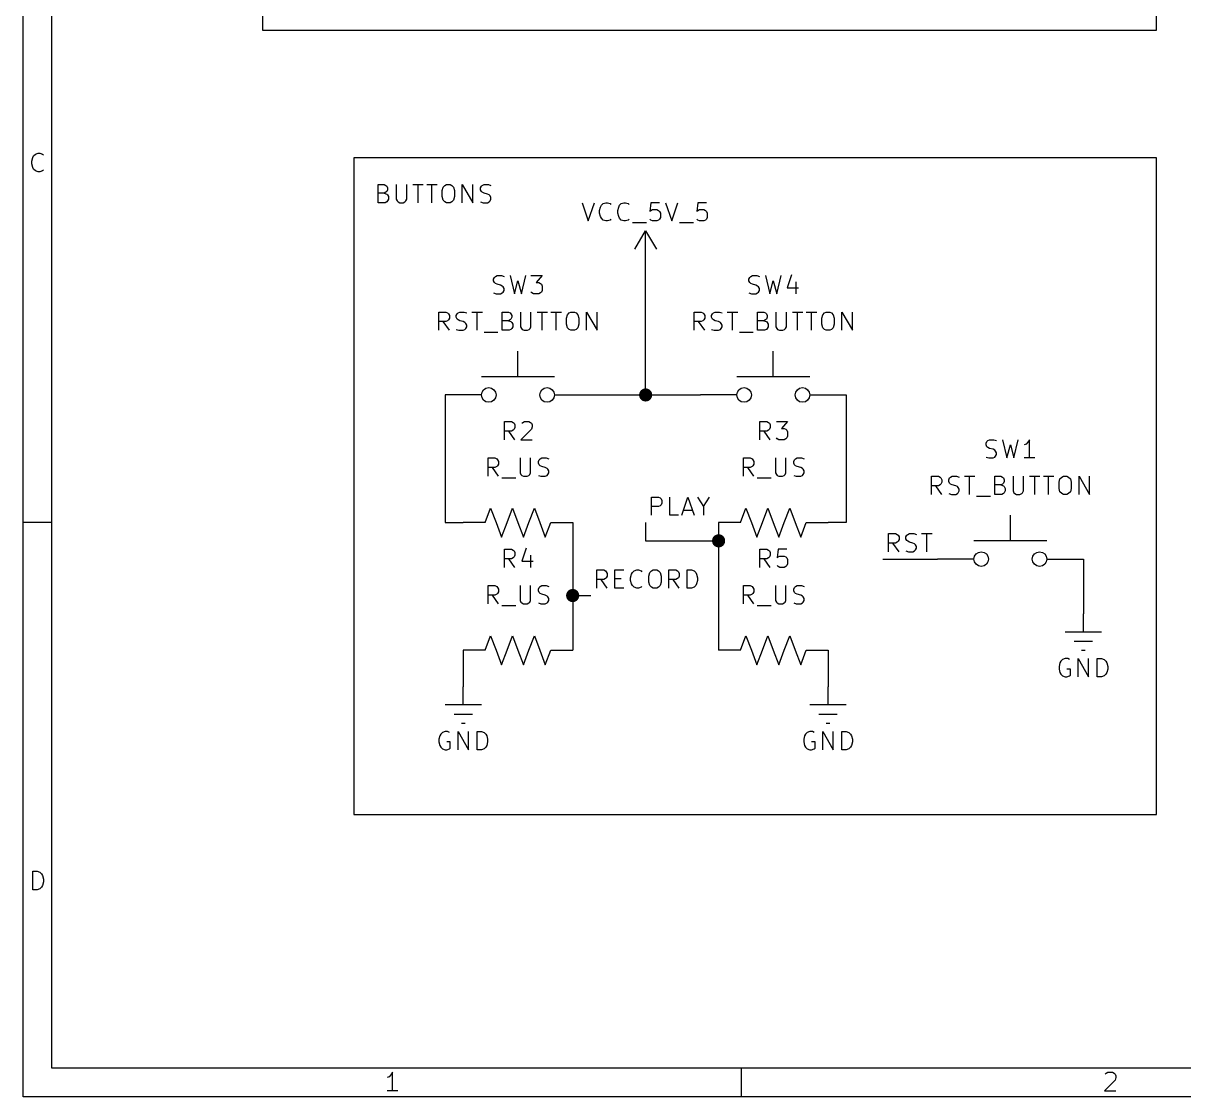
# Model space of a CAD drawing. Extents: x 0.4 to 11.3, y -7.9 to -0.4.
# Drawn here: x 0.394 to 3.575, y -7.874 to -4.931 of the extents above; entities that cross this region are included whole.
import ezdxf

# ---------------------------------------------------------------- set-up
doc = ezdxf.new("R2010")
doc.units = 0
doc.header["$MEASUREMENT"] = 0
for name, color, linetype in [('BLUE3', 171, 'CONTINUOUS'), ('CYAN2', 4, 'CONTINUOUS'), ('GRAY1', 251, 'CONTINUOUS'), ('GREEN3', 91, 'CONTINUOUS'), ('RED2', 1, 'CONTINUOUS')]:
    doc.layers.add(name, color=color, linetype=linetype)

msp = doc.modelspace()

# ---------------------------------------------------------------- linework, layer by layer
at = {"layer": 'BLUE3', "linetype": 'CONTINUOUS'}
for p, q in [((1.05, -1.3), (1.05, -4.95)), ((3.5, -4.95), (3.5, -1.3)), ((1.05, -4.95), (3.5, -4.95)), ((1.3, -5.3), (1.3, -7.1)), ((3.5, -5.3), (1.3, -5.3)), ((3.5, -7.1), (3.5, -5.3)), ((1.3664, -5.423), (1.3664, -5.373)), ((1.3664, -5.373), (1.3831, -5.373)), ((1.3831, -5.373), (1.3879, -5.3753)), ((1.3879, -5.3753), (1.3902, -5.3777)), ((1.4164, -5.373), (1.4164, -5.4134)), ((1.445, -5.4134), (1.445, -5.373)), ((1.4617, -5.373), (1.4902, -5.373)), ((1.476, -5.423), (1.476, -5.373)), ((1.4998, -5.373), (1.5283, -5.373)), ((1.514, -5.423), (1.514, -5.373)), ((1.545, -5.3801), (1.5498, -5.3753)), ((1.5498, -5.3753), (1.5545, -5.373)), ((1.5545, -5.373), (1.564, -5.373)), ((1.564, -5.373), (1.5688, -5.3753)), ((1.5688, -5.3753), (1.5736, -5.3801)), ((1.5974, -5.423), (1.5974, -5.373)), ((1.5974, -5.373), (1.6259, -5.423)), ((1.6259, -5.423), (1.6259, -5.373)), ((1.6498, -5.3777), (1.6521, -5.3753)), ((1.6521, -5.3753), (1.6569, -5.373)), ((1.6569, -5.373), (1.6688, -5.373)), ((1.6688, -5.373), (1.676, -5.3753)), ((1.3831, -5.3968), (1.3664, -5.3968)), ((1.3879, -5.3944), (1.3831, -5.3968)), ((1.3831, -5.3968), (1.3902, -5.3992)), ((1.3902, -5.392), (1.3879, -5.3944)), ((1.3902, -5.3777), (1.3926, -5.3825)), ((1.3926, -5.3872), (1.3902, -5.392)), ((1.3902, -5.3992), (1.3926, -5.4015)), ((1.3926, -5.3825), (1.3926, -5.3872)), ((1.3926, -5.4015), (1.395, -5.4063)), ((1.395, -5.4063), (1.395, -5.4134)), ((1.5426, -5.3896), (1.545, -5.3801)), ((1.5426, -5.4063), (1.5426, -5.3896)), ((1.545, -5.4158), (1.5426, -5.4063)), ((1.5736, -5.3801), (1.5759, -5.3896)), ((1.5759, -5.4063), (1.5736, -5.4158)), ((1.5759, -5.3896), (1.5759, -5.4063)), ((1.6474, -5.3825), (1.6498, -5.3777)), ((1.6474, -5.3872), (1.6474, -5.3825)), ((1.6498, -5.392), (1.6474, -5.3872)), ((1.6521, -5.3944), (1.6498, -5.392)), ((1.6569, -5.3968), (1.6521, -5.3944)), ((1.6664, -5.3992), (1.6569, -5.3968)), ((1.6712, -5.4015), (1.6664, -5.3992)), ((1.6736, -5.4039), (1.6712, -5.4015)), ((1.676, -5.4087), (1.6736, -5.4039)), ((1.3855, -5.423), (1.3664, -5.423)), ((1.3902, -5.4206), (1.3855, -5.423)), ((1.3926, -5.4182), (1.3902, -5.4206)), ((1.395, -5.4134), (1.3926, -5.4182)), ((1.4164, -5.4134), (1.4188, -5.4182)), ((1.4188, -5.4182), (1.4212, -5.4206)), ((1.4212, -5.4206), (1.4259, -5.423)), ((1.4259, -5.423), (1.4355, -5.423)), ((1.4355, -5.423), (1.4402, -5.4206)), ((1.4402, -5.4206), (1.4426, -5.4182)), ((1.4426, -5.4182), (1.445, -5.4134)), ((1.5498, -5.4206), (1.545, -5.4158)), ((1.5545, -5.423), (1.5498, -5.4206)), ((1.564, -5.423), (1.5545, -5.423)), ((1.5688, -5.4206), (1.564, -5.423)), ((1.5736, -5.4158), (1.5688, -5.4206)), ((1.6474, -5.4206), (1.6545, -5.423)), ((1.6545, -5.423), (1.6664, -5.423)), ((1.6664, -5.423), (1.6712, -5.4206)), ((1.6712, -5.4206), (1.6736, -5.4182)), ((1.6736, -5.4182), (1.676, -5.4134)), ((1.676, -5.4134), (1.676, -5.4087)), ((1.3, -7.1), (3.5, -7.1))]:
    msp.add_line(p, q, dxfattribs=at)
at = {"layer": 'CYAN2', "linetype": 'CONTINUOUS'}
for p, q in [((1.9262, -5.4228), (1.9429, -5.4728)), ((1.9429, -5.4728), (1.9595, -5.4228)), ((1.9738, -5.4442), (1.9762, -5.4347)), ((1.9762, -5.4347), (1.9786, -5.4299)), ((1.9786, -5.4299), (1.9833, -5.4252)), ((1.9833, -5.4252), (1.9905, -5.4228)), ((1.9905, -5.4228), (1.9952, -5.4228)), ((1.9952, -5.4228), (2.0024, -5.4252)), ((2.0024, -5.4252), (2.0048, -5.4276)), ((2.0238, -5.4442), (2.0262, -5.4347)), ((2.0262, -5.4347), (2.0286, -5.4299)), ((2.0286, -5.4299), (2.0333, -5.4252)), ((2.0333, -5.4252), (2.0405, -5.4228)), ((2.0405, -5.4228), (2.0452, -5.4228)), ((2.0452, -5.4228), (2.0524, -5.4252)), ((2.0524, -5.4252), (2.0548, -5.4276)), ((2.1143, -5.4228), (2.1119, -5.4466)), ((2.1381, -5.4228), (2.1143, -5.4228)), ((2.1548, -5.4228), (2.1714, -5.4728)), ((2.1714, -5.4728), (2.1881, -5.4228)), ((2.2429, -5.4228), (2.2405, -5.4466)), ((2.2667, -5.4228), (2.2429, -5.4228)), ((1.9738, -5.4514), (1.9738, -5.4442)), ((1.9762, -5.4609), (1.9738, -5.4514)), ((1.9786, -5.4657), (1.9762, -5.4609)), ((1.9833, -5.4704), (1.9786, -5.4657)), ((1.9905, -5.4728), (1.9833, -5.4704)), ((2.0024, -5.4704), (1.9952, -5.4728)), ((2.0048, -5.468), (2.0024, -5.4704)), ((2.0238, -5.4514), (2.0238, -5.4442)), ((2.0262, -5.4609), (2.0238, -5.4514)), ((2.0286, -5.4657), (2.0262, -5.4609)), ((2.0333, -5.4704), (2.0286, -5.4657)), ((2.0405, -5.4728), (2.0333, -5.4704)), ((2.0524, -5.4704), (2.0452, -5.4728)), ((2.0548, -5.468), (2.0524, -5.4704)), ((2.1119, -5.4466), (2.1143, -5.4442)), ((2.1143, -5.4704), (2.1119, -5.468)), ((2.1143, -5.4442), (2.119, -5.4419)), ((2.119, -5.4728), (2.1143, -5.4704)), ((2.119, -5.4419), (2.131, -5.4419)), ((2.131, -5.4419), (2.1357, -5.4442)), ((2.1357, -5.4704), (2.131, -5.4728)), ((2.1357, -5.4442), (2.1381, -5.4466)), ((2.1381, -5.468), (2.1357, -5.4704)), ((2.1381, -5.4466), (2.1405, -5.4514)), ((2.1405, -5.4633), (2.1381, -5.468)), ((2.1405, -5.4514), (2.1405, -5.4633)), ((2.2405, -5.4466), (2.2429, -5.4442)), ((2.2429, -5.4704), (2.2405, -5.468)), ((2.2429, -5.4442), (2.2476, -5.4419)), ((2.2476, -5.4728), (2.2429, -5.4704)), ((2.2476, -5.4419), (2.2595, -5.4419)), ((2.2595, -5.4419), (2.2643, -5.4442)), ((2.2643, -5.4704), (2.2595, -5.4728)), ((2.2643, -5.4442), (2.2667, -5.4466)), ((2.2667, -5.468), (2.2643, -5.4704)), ((2.2667, -5.4466), (2.269, -5.4514)), ((2.269, -5.4633), (2.2667, -5.468)), ((2.269, -5.4514), (2.269, -5.4633)), ((1.9952, -5.4728), (1.9905, -5.4728)), ((2.0452, -5.4728), (2.0405, -5.4728)), ((2.0643, -5.4776), (2.1024, -5.4776)), ((2.131, -5.4728), (2.119, -5.4728)), ((2.1929, -5.4776), (2.231, -5.4776)), ((2.2595, -5.4728), (2.2476, -5.4728)), ((1.6833, -5.6323), (1.6857, -5.6276)), ((1.6857, -5.6276), (1.6881, -5.6252)), ((1.6881, -5.6252), (1.6929, -5.6228)), ((1.6929, -5.6228), (1.7048, -5.6228)), ((1.7048, -5.6228), (1.7119, -5.6252)), ((1.7286, -5.6228), (1.7405, -5.6728)), ((1.7595, -5.6728), (1.7714, -5.6228)), ((1.7857, -5.6228), (1.8167, -5.6228)), ((1.8167, -5.6228), (1.8, -5.6419)), ((2.3833, -5.6323), (2.3857, -5.6276)), ((2.3857, -5.6276), (2.3881, -5.6252)), ((2.3881, -5.6252), (2.3929, -5.6228)), ((2.3929, -5.6228), (2.4048, -5.6228)), ((2.4048, -5.6228), (2.4119, -5.6252)), ((2.4286, -5.6228), (2.4405, -5.6728)), ((2.4595, -5.6728), (2.4714, -5.6228)), ((2.5, -5.6204), (2.4881, -5.6561)), ((1.6833, -5.6371), (1.6833, -5.6323)), ((1.6857, -5.6419), (1.6833, -5.6371)), ((1.6881, -5.6442), (1.6857, -5.6419)), ((1.6929, -5.6466), (1.6881, -5.6442)), ((1.7024, -5.649), (1.6929, -5.6466)), ((1.7071, -5.6514), (1.7024, -5.649)), ((1.7095, -5.6538), (1.7071, -5.6514)), ((1.7119, -5.6585), (1.7095, -5.6538)), ((1.7119, -5.6633), (1.7119, -5.6585)), ((1.7405, -5.6728), (1.75, -5.6371)), ((1.75, -5.6371), (1.7595, -5.6728)), ((1.8, -5.6419), (1.8071, -5.6419)), ((1.8071, -5.6419), (1.8119, -5.6442)), ((1.8119, -5.6442), (1.8143, -5.6466)), ((1.8143, -5.6466), (1.8167, -5.6514)), ((1.8167, -5.6514), (1.8167, -5.6633)), ((2.3833, -5.6371), (2.3833, -5.6323)), ((2.3857, -5.6419), (2.3833, -5.6371)), ((2.3881, -5.6442), (2.3857, -5.6419)), ((2.3929, -5.6466), (2.3881, -5.6442)), ((2.4024, -5.649), (2.3929, -5.6466)), ((2.4071, -5.6514), (2.4024, -5.649)), ((2.4095, -5.6538), (2.4071, -5.6514)), ((2.4119, -5.6585), (2.4095, -5.6538)), ((2.4119, -5.6633), (2.4119, -5.6585)), ((2.4405, -5.6728), (2.45, -5.6371)), ((2.45, -5.6371), (2.4595, -5.6728)), ((2.4881, -5.6561), (2.519, -5.6561)), ((2.5119, -5.6395), (2.5119, -5.6728)), ((1.6833, -5.6704), (1.6905, -5.6728)), ((1.6905, -5.6728), (1.7024, -5.6728)), ((1.7024, -5.6728), (1.7071, -5.6704)), ((1.7071, -5.6704), (1.7095, -5.668)), ((1.7095, -5.668), (1.7119, -5.6633)), ((1.7881, -5.6704), (1.7857, -5.668)), ((1.7929, -5.6728), (1.7881, -5.6704)), ((1.8071, -5.6728), (1.7929, -5.6728)), ((1.8119, -5.6704), (1.8071, -5.6728)), ((1.8143, -5.668), (1.8119, -5.6704)), ((1.8167, -5.6633), (1.8143, -5.668)), ((2.3833, -5.6704), (2.3905, -5.6728)), ((2.3905, -5.6728), (2.4024, -5.6728)), ((2.4024, -5.6728), (2.4071, -5.6704)), ((2.4071, -5.6704), (2.4095, -5.668)), ((2.4095, -5.668), (2.4119, -5.6633)), ((1.5333, -5.7728), (1.5333, -5.7228)), ((1.5333, -5.7228), (1.5524, -5.7228)), ((1.5524, -5.7228), (1.5571, -5.7252)), ((1.5571, -5.7252), (1.5595, -5.7276)), ((1.5833, -5.7276), (1.5857, -5.7252)), ((1.5857, -5.7252), (1.5905, -5.7228)), ((1.5905, -5.7228), (1.6024, -5.7228)), ((1.6024, -5.7228), (1.6095, -5.7252)), ((1.6238, -5.7228), (1.6524, -5.7228)), ((1.6381, -5.7728), (1.6381, -5.7228)), ((1.7071, -5.7728), (1.7071, -5.7228)), ((1.7071, -5.7228), (1.7238, -5.7228)), ((1.7238, -5.7228), (1.7286, -5.7252)), ((1.7286, -5.7252), (1.7309, -5.7276)), ((1.7571, -5.7228), (1.7571, -5.7633)), ((1.7857, -5.7633), (1.7857, -5.7228)), ((1.8024, -5.7228), (1.8309, -5.7228)), ((1.8167, -5.7728), (1.8167, -5.7228)), ((1.8405, -5.7228), (1.869, -5.7228)), ((1.8548, -5.7728), (1.8548, -5.7228)), ((1.8857, -5.7299), (1.8905, -5.7252)), ((1.8905, -5.7252), (1.8952, -5.7228)), ((1.8952, -5.7228), (1.9048, -5.7228)), ((1.9048, -5.7228), (1.9095, -5.7252)), ((1.9095, -5.7252), (1.9143, -5.7299)), ((1.9381, -5.7728), (1.9381, -5.7228)), ((1.9381, -5.7228), (1.9667, -5.7728)), ((1.9667, -5.7728), (1.9667, -5.7228)), ((2.2333, -5.7728), (2.2333, -5.7228)), ((2.2333, -5.7228), (2.2524, -5.7228)), ((2.2524, -5.7228), (2.2571, -5.7252)), ((2.2571, -5.7252), (2.2595, -5.7276)), ((2.2833, -5.7276), (2.2857, -5.7252)), ((2.2857, -5.7252), (2.2905, -5.7228)), ((2.2905, -5.7228), (2.3024, -5.7228)), ((2.3024, -5.7228), (2.3095, -5.7252)), ((2.3238, -5.7228), (2.3524, -5.7228)), ((2.3381, -5.7728), (2.3381, -5.7228)), ((2.4071, -5.7728), (2.4071, -5.7228)), ((2.4071, -5.7228), (2.4238, -5.7228)), ((2.4238, -5.7228), (2.4286, -5.7252)), ((2.4286, -5.7252), (2.4309, -5.7276)), ((2.4571, -5.7228), (2.4571, -5.7633)), ((2.4857, -5.7633), (2.4857, -5.7228)), ((2.5024, -5.7228), (2.5309, -5.7228)), ((2.5167, -5.7728), (2.5167, -5.7228)), ((2.5405, -5.7228), (2.569, -5.7228)), ((2.5548, -5.7728), (2.5548, -5.7228)), ((2.5857, -5.7299), (2.5905, -5.7252)), ((2.5905, -5.7252), (2.5952, -5.7228)), ((2.5952, -5.7228), (2.6048, -5.7228)), ((2.6048, -5.7228), (2.6095, -5.7252)), ((2.6095, -5.7252), (2.6143, -5.7299)), ((2.6381, -5.7728), (2.6381, -5.7228)), ((2.6381, -5.7228), (2.6667, -5.7728)), ((2.6667, -5.7728), (2.6667, -5.7228)), ((1.5524, -5.749), (1.5333, -5.749)), ((1.5619, -5.7728), (1.5452, -5.749)), ((1.5571, -5.7466), (1.5524, -5.749)), ((1.5595, -5.7442), (1.5571, -5.7466)), ((1.5595, -5.7276), (1.5619, -5.7323)), ((1.5619, -5.7395), (1.5595, -5.7442)), ((1.5619, -5.7323), (1.5619, -5.7395)), ((1.581, -5.7323), (1.5833, -5.7276)), ((1.581, -5.7371), (1.581, -5.7323)), ((1.5833, -5.7419), (1.581, -5.7371)), ((1.5857, -5.7442), (1.5833, -5.7419)), ((1.5905, -5.7466), (1.5857, -5.7442)), ((1.6, -5.749), (1.5905, -5.7466)), ((1.6048, -5.7514), (1.6, -5.749)), ((1.6071, -5.7538), (1.6048, -5.7514)), ((1.6095, -5.7585), (1.6071, -5.7538)), ((1.6095, -5.7633), (1.6095, -5.7585)), ((1.7238, -5.7466), (1.7071, -5.7466)), ((1.7286, -5.7442), (1.7238, -5.7466)), ((1.7238, -5.7466), (1.7309, -5.749)), ((1.7309, -5.7419), (1.7286, -5.7442)), ((1.7309, -5.7276), (1.7333, -5.7323)), ((1.7333, -5.7371), (1.7309, -5.7419)), ((1.7309, -5.749), (1.7333, -5.7514)), ((1.7333, -5.7323), (1.7333, -5.7371)), ((1.7333, -5.7514), (1.7357, -5.7561)), ((1.7357, -5.7561), (1.7357, -5.7633)), ((1.8833, -5.7395), (1.8857, -5.7299)), ((1.8833, -5.7561), (1.8833, -5.7395)), ((1.8857, -5.7657), (1.8833, -5.7561)), ((1.9143, -5.7299), (1.9167, -5.7395)), ((1.9167, -5.7561), (1.9143, -5.7657)), ((1.9167, -5.7395), (1.9167, -5.7561)), ((2.2524, -5.749), (2.2333, -5.749)), ((2.2619, -5.7728), (2.2452, -5.749)), ((2.2571, -5.7466), (2.2524, -5.749)), ((2.2595, -5.7442), (2.2571, -5.7466)), ((2.2595, -5.7276), (2.2619, -5.7323)), ((2.2619, -5.7395), (2.2595, -5.7442)), ((2.2619, -5.7323), (2.2619, -5.7395)), ((2.281, -5.7323), (2.2833, -5.7276)), ((2.281, -5.7371), (2.281, -5.7323)), ((2.2833, -5.7419), (2.281, -5.7371)), ((2.2857, -5.7442), (2.2833, -5.7419)), ((2.2905, -5.7466), (2.2857, -5.7442)), ((2.3, -5.749), (2.2905, -5.7466)), ((2.3048, -5.7514), (2.3, -5.749)), ((2.3071, -5.7538), (2.3048, -5.7514)), ((2.3095, -5.7585), (2.3071, -5.7538)), ((2.3095, -5.7633), (2.3095, -5.7585)), ((2.4238, -5.7466), (2.4071, -5.7466)), ((2.4286, -5.7442), (2.4238, -5.7466)), ((2.4238, -5.7466), (2.4309, -5.749)), ((2.4309, -5.7419), (2.4286, -5.7442)), ((2.4309, -5.7276), (2.4333, -5.7323)), ((2.4333, -5.7371), (2.4309, -5.7419)), ((2.4309, -5.749), (2.4333, -5.7514)), ((2.4333, -5.7323), (2.4333, -5.7371)), ((2.4333, -5.7514), (2.4357, -5.7561)), ((2.4357, -5.7561), (2.4357, -5.7633)), ((2.5833, -5.7395), (2.5857, -5.7299)), ((2.5833, -5.7561), (2.5833, -5.7395)), ((2.5857, -5.7657), (2.5833, -5.7561)), ((2.6143, -5.7299), (2.6167, -5.7395)), ((2.6167, -5.7561), (2.6143, -5.7657)), ((2.6167, -5.7395), (2.6167, -5.7561)), ((1.581, -5.7704), (1.5881, -5.7728)), ((1.5881, -5.7728), (1.6, -5.7728)), ((1.6, -5.7728), (1.6048, -5.7704)), ((1.6048, -5.7704), (1.6071, -5.768)), ((1.6071, -5.768), (1.6095, -5.7633)), ((1.6571, -5.7776), (1.6952, -5.7776)), ((1.7262, -5.7728), (1.7071, -5.7728)), ((1.7309, -5.7704), (1.7262, -5.7728)), ((1.7333, -5.768), (1.7309, -5.7704)), ((1.7357, -5.7633), (1.7333, -5.768)), ((1.7571, -5.7633), (1.7595, -5.768)), ((1.7595, -5.768), (1.7619, -5.7704)), ((1.7619, -5.7704), (1.7667, -5.7728)), ((1.7667, -5.7728), (1.7762, -5.7728)), ((1.7762, -5.7728), (1.7809, -5.7704)), ((1.7809, -5.7704), (1.7833, -5.768)), ((1.7833, -5.768), (1.7857, -5.7633)), ((1.8905, -5.7704), (1.8857, -5.7657)), ((1.8952, -5.7728), (1.8905, -5.7704)), ((1.9048, -5.7728), (1.8952, -5.7728)), ((1.9095, -5.7704), (1.9048, -5.7728)), ((1.9143, -5.7657), (1.9095, -5.7704)), ((2.281, -5.7704), (2.2881, -5.7728)), ((2.2881, -5.7728), (2.3, -5.7728)), ((2.3, -5.7728), (2.3048, -5.7704)), ((2.3048, -5.7704), (2.3071, -5.768)), ((2.3071, -5.768), (2.3095, -5.7633)), ((2.3571, -5.7776), (2.3952, -5.7776)), ((2.4262, -5.7728), (2.4071, -5.7728)), ((2.4309, -5.7704), (2.4262, -5.7728)), ((2.4333, -5.768), (2.4309, -5.7704)), ((2.4357, -5.7633), (2.4333, -5.768)), ((2.4571, -5.7633), (2.4595, -5.768)), ((2.4595, -5.768), (2.4619, -5.7704)), ((2.4619, -5.7704), (2.4667, -5.7728)), ((2.4667, -5.7728), (2.4762, -5.7728)), ((2.4762, -5.7728), (2.4809, -5.7704)), ((2.4809, -5.7704), (2.4833, -5.768)), ((2.4833, -5.768), (2.4857, -5.7633)), ((2.5905, -5.7704), (2.5857, -5.7657)), ((2.5952, -5.7728), (2.5905, -5.7704)), ((2.6048, -5.7728), (2.5952, -5.7728)), ((2.6095, -5.7704), (2.6048, -5.7728)), ((2.6143, -5.7657), (2.6095, -5.7704)), ((1.7131, -6.0728), (1.7131, -6.0228)), ((1.7131, -6.0228), (1.7321, -6.0228)), ((1.7321, -6.0228), (1.7369, -6.0252)), ((1.7369, -6.0252), (1.7393, -6.0276)), ((1.7393, -6.0442), (1.7369, -6.0466)), ((1.7393, -6.0276), (1.7417, -6.0323)), ((1.7417, -6.0395), (1.7393, -6.0442)), ((1.7417, -6.0323), (1.7417, -6.0395)), ((1.7869, -6.0442), (1.7583, -6.0728)), ((1.7607, -6.0276), (1.7631, -6.0252)), ((1.7631, -6.0252), (1.7679, -6.0228)), ((1.7679, -6.0228), (1.7798, -6.0228)), ((1.7798, -6.0228), (1.7845, -6.0252)), ((1.7845, -6.0252), (1.7869, -6.0276)), ((1.7869, -6.0276), (1.7893, -6.0323)), ((1.7893, -6.0371), (1.7869, -6.0442)), ((1.7893, -6.0323), (1.7893, -6.0371)), ((2.4131, -6.0728), (2.4131, -6.0228)), ((2.4131, -6.0228), (2.4321, -6.0228)), ((2.4321, -6.0228), (2.4369, -6.0252)), ((2.4369, -6.0252), (2.4393, -6.0276)), ((2.4393, -6.0442), (2.4369, -6.0466)), ((2.4393, -6.0276), (2.4417, -6.0323)), ((2.4417, -6.0395), (2.4393, -6.0442)), ((2.4417, -6.0323), (2.4417, -6.0395)), ((2.4583, -6.0228), (2.4893, -6.0228)), ((2.4893, -6.0228), (2.4726, -6.0418)), ((2.4726, -6.0418), (2.4798, -6.0418)), ((2.4798, -6.0418), (2.4845, -6.0442)), ((2.4845, -6.0442), (2.4869, -6.0466)), ((1.7321, -6.049), (1.7131, -6.049)), ((1.7417, -6.0728), (1.725, -6.049)), ((1.7369, -6.0466), (1.7321, -6.049)), ((1.7583, -6.0728), (1.7893, -6.0728)), ((2.4321, -6.049), (2.4131, -6.049)), ((2.4417, -6.0728), (2.425, -6.049)), ((2.4369, -6.0466), (2.4321, -6.049)), ((2.4607, -6.0704), (2.4583, -6.068)), ((2.4655, -6.0728), (2.4607, -6.0704)), ((2.4798, -6.0728), (2.4655, -6.0728)), ((2.4845, -6.0704), (2.4798, -6.0728)), ((2.4869, -6.068), (2.4845, -6.0704)), ((2.4869, -6.0466), (2.4893, -6.0514)), ((2.4893, -6.0633), (2.4869, -6.068)), ((2.4893, -6.0514), (2.4893, -6.0633)), ((3.0357, -6.0776), (3.0381, -6.0752)), ((3.0381, -6.0752), (3.0429, -6.0728)), ((3.0429, -6.0728), (3.0548, -6.0728)), ((3.0548, -6.0728), (3.0619, -6.0752)), ((3.0786, -6.0728), (3.0905, -6.1228)), ((3.1095, -6.1228), (3.1214, -6.0728)), ((3.1524, -6.0728), (3.1476, -6.0799)), ((3.1524, -6.1228), (3.1524, -6.0728)), ((3.0333, -6.0823), (3.0357, -6.0776)), ((3.0333, -6.0871), (3.0333, -6.0823)), ((3.0357, -6.0919), (3.0333, -6.0871)), ((3.0381, -6.0942), (3.0357, -6.0919)), ((3.0429, -6.0966), (3.0381, -6.0942)), ((3.0524, -6.099), (3.0429, -6.0966)), ((3.0571, -6.1014), (3.0524, -6.099)), ((3.0595, -6.1038), (3.0571, -6.1014)), ((3.0619, -6.1085), (3.0595, -6.1038)), ((3.0619, -6.1133), (3.0619, -6.1085)), ((3.0905, -6.1228), (3.1, -6.0871)), ((3.1, -6.0871), (3.1095, -6.1228)), ((3.1429, -6.0847), (3.1381, -6.0871)), ((3.1476, -6.0799), (3.1429, -6.0847)), ((1.6679, -6.1728), (1.6679, -6.1228)), ((1.6679, -6.1228), (1.6869, -6.1228)), ((1.6869, -6.1228), (1.6917, -6.1252)), ((1.6917, -6.1252), (1.694, -6.1276)), ((1.694, -6.1276), (1.6964, -6.1323)), ((1.6964, -6.1395), (1.694, -6.1442)), ((1.6964, -6.1323), (1.6964, -6.1395)), ((1.7559, -6.1228), (1.7559, -6.1633)), ((1.7845, -6.1633), (1.7845, -6.1228)), ((1.806, -6.1323), (1.8083, -6.1276)), ((1.806, -6.1371), (1.806, -6.1323)), ((1.8083, -6.1418), (1.806, -6.1371)), ((1.8083, -6.1276), (1.8107, -6.1252)), ((1.8107, -6.1252), (1.8155, -6.1228)), ((1.8155, -6.1228), (1.8274, -6.1228)), ((1.8274, -6.1228), (1.8345, -6.1252)), ((2.3679, -6.1728), (2.3679, -6.1228)), ((2.3679, -6.1228), (2.3869, -6.1228)), ((2.3869, -6.1228), (2.3917, -6.1252)), ((2.3917, -6.1252), (2.394, -6.1276)), ((2.394, -6.1276), (2.3964, -6.1323)), ((2.3964, -6.1395), (2.394, -6.1442)), ((2.3964, -6.1323), (2.3964, -6.1395)), ((2.4559, -6.1228), (2.4559, -6.1633)), ((2.4845, -6.1633), (2.4845, -6.1228)), ((2.506, -6.1323), (2.5083, -6.1276)), ((2.506, -6.1371), (2.506, -6.1323)), ((2.5083, -6.1418), (2.506, -6.1371)), ((2.5083, -6.1276), (2.5107, -6.1252)), ((2.5107, -6.1252), (2.5155, -6.1228)), ((2.5155, -6.1228), (2.5274, -6.1228)), ((2.5274, -6.1228), (2.5345, -6.1252)), ((3.0333, -6.1204), (3.0405, -6.1228)), ((3.0405, -6.1228), (3.0524, -6.1228)), ((3.0524, -6.1228), (3.0571, -6.1204)), ((3.0571, -6.1204), (3.0595, -6.118)), ((3.0595, -6.118), (3.0619, -6.1133)), ((3.1667, -6.1228), (3.1381, -6.1228)), ((1.6869, -6.149), (1.6679, -6.149)), ((1.6964, -6.1728), (1.6798, -6.149)), ((1.6917, -6.1466), (1.6869, -6.149)), ((1.694, -6.1442), (1.6917, -6.1466)), ((1.7559, -6.1633), (1.7583, -6.168)), ((1.7583, -6.168), (1.7607, -6.1704)), ((1.7607, -6.1704), (1.7655, -6.1728)), ((1.775, -6.1728), (1.7798, -6.1704)), ((1.7798, -6.1704), (1.7821, -6.168)), ((1.7821, -6.168), (1.7845, -6.1633)), ((1.806, -6.1704), (1.8131, -6.1728)), ((1.8107, -6.1442), (1.8083, -6.1418)), ((1.8155, -6.1466), (1.8107, -6.1442)), ((1.825, -6.149), (1.8155, -6.1466)), ((1.8298, -6.1514), (1.825, -6.149)), ((1.825, -6.1728), (1.8298, -6.1704)), ((1.8321, -6.1538), (1.8298, -6.1514)), ((1.8298, -6.1704), (1.8321, -6.168)), ((1.8345, -6.1585), (1.8321, -6.1538)), ((1.8321, -6.168), (1.8345, -6.1633)), ((1.8345, -6.1633), (1.8345, -6.1585)), ((2.3869, -6.149), (2.3679, -6.149)), ((2.3964, -6.1728), (2.3798, -6.149)), ((2.3917, -6.1466), (2.3869, -6.149)), ((2.394, -6.1442), (2.3917, -6.1466)), ((2.4559, -6.1633), (2.4583, -6.168)), ((2.4583, -6.168), (2.4607, -6.1704)), ((2.4607, -6.1704), (2.4655, -6.1728)), ((2.475, -6.1728), (2.4798, -6.1704)), ((2.4798, -6.1704), (2.4821, -6.168)), ((2.4821, -6.168), (2.4845, -6.1633)), ((2.506, -6.1704), (2.5131, -6.1728)), ((2.5107, -6.1442), (2.5083, -6.1418)), ((2.5155, -6.1466), (2.5107, -6.1442)), ((2.525, -6.149), (2.5155, -6.1466)), ((2.5298, -6.1514), (2.525, -6.149)), ((2.525, -6.1728), (2.5298, -6.1704)), ((2.5321, -6.1538), (2.5298, -6.1514)), ((2.5298, -6.1704), (2.5321, -6.168)), ((2.5345, -6.1585), (2.5321, -6.1538)), ((2.5321, -6.168), (2.5345, -6.1633)), ((2.5345, -6.1633), (2.5345, -6.1585)), ((1.706, -6.1776), (1.744, -6.1776)), ((1.7655, -6.1728), (1.775, -6.1728)), ((1.8131, -6.1728), (1.825, -6.1728)), ((2.406, -6.1776), (2.444, -6.1776)), ((2.4655, -6.1728), (2.475, -6.1728)), ((2.5131, -6.1728), (2.525, -6.1728)), ((2.8833, -6.2228), (2.8833, -6.1728)), ((2.8833, -6.1728), (2.9024, -6.1728)), ((2.9024, -6.199), (2.8833, -6.199)), ((2.9119, -6.2228), (2.8952, -6.199)), ((2.9024, -6.1728), (2.9071, -6.1752)), ((2.9071, -6.1966), (2.9024, -6.199)), ((2.9071, -6.1752), (2.9095, -6.1776)), ((2.9095, -6.1942), (2.9071, -6.1966)), ((2.9095, -6.1776), (2.9119, -6.1823)), ((2.9119, -6.1895), (2.9095, -6.1942)), ((2.9119, -6.1823), (2.9119, -6.1895)), ((2.931, -6.1823), (2.9333, -6.1776)), ((2.931, -6.1871), (2.931, -6.1823)), ((2.9333, -6.1919), (2.931, -6.1871)), ((2.9333, -6.1776), (2.9357, -6.1752)), ((2.9357, -6.1942), (2.9333, -6.1919)), ((2.9357, -6.1752), (2.9405, -6.1728)), ((2.9405, -6.1966), (2.9357, -6.1942)), ((2.9405, -6.1728), (2.9524, -6.1728)), ((2.95, -6.199), (2.9405, -6.1966)), ((2.9548, -6.2014), (2.95, -6.199)), ((2.9524, -6.1728), (2.9595, -6.1752)), ((2.9571, -6.2038), (2.9548, -6.2014)), ((2.9595, -6.2085), (2.9571, -6.2038)), ((2.9738, -6.1728), (3.0024, -6.1728)), ((2.9881, -6.2228), (2.9881, -6.1728)), ((3.0571, -6.2228), (3.0571, -6.1728)), ((3.0571, -6.1728), (3.0738, -6.1728)), ((3.0738, -6.1966), (3.0571, -6.1966)), ((3.0738, -6.1728), (3.0786, -6.1752)), ((3.0786, -6.1942), (3.0738, -6.1966)), ((3.0738, -6.1966), (3.0809, -6.199)), ((3.0786, -6.1752), (3.0809, -6.1776)), ((3.0809, -6.1919), (3.0786, -6.1942)), ((3.0809, -6.1776), (3.0833, -6.1823)), ((3.0833, -6.1871), (3.0809, -6.1919)), ((3.0809, -6.199), (3.0833, -6.2014)), ((3.0833, -6.1823), (3.0833, -6.1871)), ((3.0833, -6.2014), (3.0857, -6.2061)), ((3.1071, -6.1728), (3.1071, -6.2133)), ((3.1357, -6.2133), (3.1357, -6.1728)), ((3.1524, -6.1728), (3.1809, -6.1728)), ((3.1667, -6.2228), (3.1667, -6.1728)), ((3.1905, -6.1728), (3.219, -6.1728)), ((3.2048, -6.2228), (3.2048, -6.1728)), ((3.2333, -6.1895), (3.2357, -6.1799)), ((3.2333, -6.2061), (3.2333, -6.1895)), ((3.2357, -6.1799), (3.2405, -6.1752)), ((3.2405, -6.1752), (3.2452, -6.1728)), ((3.2452, -6.1728), (3.2548, -6.1728)), ((3.2548, -6.1728), (3.2595, -6.1752)), ((3.2595, -6.1752), (3.2643, -6.1799)), ((3.2643, -6.1799), (3.2667, -6.1895)), ((3.2667, -6.1895), (3.2667, -6.2061)), ((3.2881, -6.2228), (3.2881, -6.1728)), ((3.2881, -6.1728), (3.3167, -6.2228)), ((3.3167, -6.2228), (3.3167, -6.1728)), ((2.931, -6.2204), (2.9381, -6.2228)), ((2.9381, -6.2228), (2.95, -6.2228)), ((2.95, -6.2228), (2.9548, -6.2204)), ((2.9548, -6.2204), (2.9571, -6.218)), ((2.9571, -6.218), (2.9595, -6.2133)), ((2.9595, -6.2133), (2.9595, -6.2085)), ((3.0071, -6.2276), (3.0452, -6.2276)), ((3.0762, -6.2228), (3.0571, -6.2228)), ((3.0809, -6.2204), (3.0762, -6.2228)), ((3.0833, -6.218), (3.0809, -6.2204)), ((3.0857, -6.2133), (3.0833, -6.218)), ((3.0857, -6.2061), (3.0857, -6.2133)), ((3.1071, -6.2133), (3.1095, -6.218)), ((3.1095, -6.218), (3.1119, -6.2204)), ((3.1119, -6.2204), (3.1167, -6.2228)), ((3.1167, -6.2228), (3.1262, -6.2228)), ((3.1262, -6.2228), (3.1309, -6.2204)), ((3.1309, -6.2204), (3.1333, -6.218)), ((3.1333, -6.218), (3.1357, -6.2133)), ((3.2357, -6.2157), (3.2333, -6.2061)), ((3.2405, -6.2204), (3.2357, -6.2157)), ((3.2452, -6.2228), (3.2405, -6.2204)), ((3.2548, -6.2228), (3.2452, -6.2228)), ((3.2595, -6.2204), (3.2548, -6.2228)), ((3.2643, -6.2157), (3.2595, -6.2204)), ((3.2667, -6.2061), (3.2643, -6.2157)), ((1.7131, -6.4228), (1.7131, -6.3728)), ((1.7131, -6.3728), (1.7321, -6.3728)), ((1.7321, -6.3728), (1.7369, -6.3752)), ((1.7369, -6.3752), (1.7393, -6.3776)), ((1.7393, -6.3942), (1.7369, -6.3966)), ((1.7393, -6.3776), (1.7417, -6.3823)), ((1.7417, -6.3895), (1.7393, -6.3942)), ((1.7417, -6.3823), (1.7417, -6.3895)), ((1.7726, -6.3704), (1.7607, -6.4061)), ((1.7845, -6.3895), (1.7845, -6.4228)), ((2.4131, -6.4228), (2.4131, -6.3728)), ((2.4131, -6.3728), (2.4321, -6.3728)), ((2.4321, -6.3728), (2.4369, -6.3752)), ((2.4369, -6.3752), (2.4393, -6.3776)), ((2.4393, -6.3942), (2.4369, -6.3966)), ((2.4393, -6.3776), (2.4417, -6.3823)), ((2.4417, -6.3895), (2.4393, -6.3942)), ((2.4417, -6.3823), (2.4417, -6.3895)), ((2.4631, -6.3728), (2.4607, -6.3966)), ((2.4607, -6.3966), (2.4631, -6.3942)), ((2.4869, -6.3728), (2.4631, -6.3728)), ((2.4631, -6.3942), (2.4679, -6.3918)), ((2.4679, -6.3918), (2.4798, -6.3918)), ((2.4798, -6.3918), (2.4845, -6.3942)), ((2.4845, -6.3942), (2.4869, -6.3966)), ((1.7321, -6.399), (1.7131, -6.399)), ((1.7417, -6.4228), (1.725, -6.399)), ((1.7369, -6.3966), (1.7321, -6.399)), ((1.7607, -6.4061), (1.7917, -6.4061)), ((2.4321, -6.399), (2.4131, -6.399)), ((2.4417, -6.4228), (2.425, -6.399)), ((2.4369, -6.3966), (2.4321, -6.399)), ((2.4631, -6.4204), (2.4607, -6.418)), ((2.4679, -6.4228), (2.4631, -6.4204)), ((2.4798, -6.4228), (2.4679, -6.4228)), ((2.4845, -6.4204), (2.4798, -6.4228)), ((2.4869, -6.418), (2.4845, -6.4204)), ((2.4869, -6.3966), (2.4893, -6.4014)), ((2.4893, -6.4133), (2.4869, -6.418)), ((2.4893, -6.4014), (2.4893, -6.4133)), ((1.6679, -6.5228), (1.6679, -6.4728)), ((1.6679, -6.4728), (1.6869, -6.4728)), ((1.6869, -6.4728), (1.6917, -6.4752)), ((1.6917, -6.4752), (1.694, -6.4776)), ((1.694, -6.4776), (1.6964, -6.4823)), ((1.6964, -6.4895), (1.694, -6.4942)), ((1.6964, -6.4823), (1.6964, -6.4895)), ((1.7559, -6.4728), (1.7559, -6.5133)), ((1.7845, -6.5133), (1.7845, -6.4728)), ((1.806, -6.4823), (1.8083, -6.4776)), ((1.806, -6.4871), (1.806, -6.4823)), ((1.8083, -6.4918), (1.806, -6.4871)), ((1.8083, -6.4776), (1.8107, -6.4752)), ((1.8107, -6.4752), (1.8155, -6.4728)), ((1.8155, -6.4728), (1.8274, -6.4728)), ((1.8274, -6.4728), (1.8345, -6.4752)), ((2.3679, -6.5228), (2.3679, -6.4728)), ((2.3679, -6.4728), (2.3869, -6.4728)), ((2.3869, -6.4728), (2.3917, -6.4752)), ((2.3917, -6.4752), (2.394, -6.4776)), ((2.394, -6.4776), (2.3964, -6.4823)), ((2.3964, -6.4895), (2.394, -6.4942)), ((2.3964, -6.4823), (2.3964, -6.4895)), ((2.4559, -6.4728), (2.4559, -6.5133)), ((2.4845, -6.5133), (2.4845, -6.4728)), ((2.506, -6.4823), (2.5083, -6.4776)), ((2.506, -6.4871), (2.506, -6.4823)), ((2.5083, -6.4918), (2.506, -6.4871)), ((2.5083, -6.4776), (2.5107, -6.4752)), ((2.5107, -6.4752), (2.5155, -6.4728)), ((2.5155, -6.4728), (2.5274, -6.4728)), ((2.5274, -6.4728), (2.5345, -6.4752)), ((1.6869, -6.499), (1.6679, -6.499)), ((1.6964, -6.5228), (1.6798, -6.499)), ((1.6917, -6.4966), (1.6869, -6.499)), ((1.694, -6.4942), (1.6917, -6.4966)), ((1.7559, -6.5133), (1.7583, -6.518)), ((1.7583, -6.518), (1.7607, -6.5204)), ((1.7607, -6.5204), (1.7655, -6.5228)), ((1.775, -6.5228), (1.7798, -6.5204)), ((1.7798, -6.5204), (1.7821, -6.518)), ((1.7821, -6.518), (1.7845, -6.5133)), ((1.806, -6.5204), (1.8131, -6.5228)), ((1.8107, -6.4942), (1.8083, -6.4918)), ((1.8155, -6.4966), (1.8107, -6.4942)), ((1.825, -6.499), (1.8155, -6.4966)), ((1.8298, -6.5014), (1.825, -6.499)), ((1.825, -6.5228), (1.8298, -6.5204)), ((1.8321, -6.5038), (1.8298, -6.5014)), ((1.8298, -6.5204), (1.8321, -6.518)), ((1.8345, -6.5085), (1.8321, -6.5038)), ((1.8321, -6.518), (1.8345, -6.5133)), ((1.8345, -6.5133), (1.8345, -6.5085)), ((2.3869, -6.499), (2.3679, -6.499)), ((2.3964, -6.5228), (2.3798, -6.499)), ((2.3917, -6.4966), (2.3869, -6.499)), ((2.394, -6.4942), (2.3917, -6.4966)), ((2.4559, -6.5133), (2.4583, -6.518)), ((2.4583, -6.518), (2.4607, -6.5204)), ((2.4607, -6.5204), (2.4655, -6.5228)), ((2.475, -6.5228), (2.4798, -6.5204)), ((2.4798, -6.5204), (2.4821, -6.518)), ((2.4821, -6.518), (2.4845, -6.5133)), ((2.506, -6.5204), (2.5131, -6.5228)), ((2.5107, -6.4942), (2.5083, -6.4918)), ((2.5155, -6.4966), (2.5107, -6.4942)), ((2.525, -6.499), (2.5155, -6.4966)), ((2.5298, -6.5014), (2.525, -6.499)), ((2.525, -6.5228), (2.5298, -6.5204)), ((2.5321, -6.5038), (2.5298, -6.5014)), ((2.5298, -6.5204), (2.5321, -6.518)), ((2.5345, -6.5085), (2.5321, -6.5038)), ((2.5321, -6.518), (2.5345, -6.5133)), ((2.5345, -6.5133), (2.5345, -6.5085)), ((1.706, -6.5276), (1.744, -6.5276)), ((1.7655, -6.5228), (1.775, -6.5228)), ((1.8131, -6.5228), (1.825, -6.5228)), ((2.406, -6.5276), (2.444, -6.5276)), ((2.4655, -6.5228), (2.475, -6.5228)), ((2.5131, -6.5228), (2.525, -6.5228)), ((3.2381, -6.6799), (3.2357, -6.6847)), ((3.2429, -6.6752), (3.2381, -6.6799)), ((3.25, -6.6728), (3.2429, -6.6752)), ((3.2571, -6.6728), (3.25, -6.6728)), ((3.2619, -6.6752), (3.2571, -6.6728)), ((3.2857, -6.7228), (3.2857, -6.6728)), ((3.2857, -6.6728), (3.3143, -6.7228)), ((3.3143, -6.7228), (3.3143, -6.6728)), ((3.3381, -6.7228), (3.3381, -6.6728)), ((3.3381, -6.6728), (3.35, -6.6728)), ((3.35, -6.6728), (3.3571, -6.6752)), ((3.3571, -6.6752), (3.3619, -6.6799)), ((3.3619, -6.6799), (3.3643, -6.6847)), ((3.2357, -6.6847), (3.2333, -6.6942)), ((3.2333, -6.6942), (3.2333, -6.7014)), ((3.2333, -6.7014), (3.2357, -6.7109)), ((3.2357, -6.7109), (3.2381, -6.7157)), ((3.2643, -6.7014), (3.2548, -6.7014)), ((3.2643, -6.718), (3.2643, -6.7014)), ((3.3643, -6.7109), (3.3619, -6.7157)), ((3.3643, -6.6847), (3.3667, -6.6942)), ((3.3667, -6.7014), (3.3643, -6.7109)), ((3.3667, -6.6942), (3.3667, -6.7014)), ((3.2381, -6.7157), (3.2429, -6.7204)), ((3.2429, -6.7204), (3.25, -6.7228)), ((3.25, -6.7228), (3.2548, -6.7228)), ((3.2548, -6.7228), (3.2619, -6.7204)), ((3.2619, -6.7204), (3.2643, -6.718)), ((3.35, -6.7228), (3.3381, -6.7228)), ((3.3571, -6.7204), (3.35, -6.7228)), ((3.3619, -6.7157), (3.3571, -6.7204)), ((1.5357, -6.8847), (1.5333, -6.8942)), ((1.5333, -6.8942), (1.5333, -6.9014)), ((1.5333, -6.9014), (1.5357, -6.9109)), ((1.5381, -6.8799), (1.5357, -6.8847)), ((1.5429, -6.8752), (1.5381, -6.8799)), ((1.55, -6.8728), (1.5429, -6.8752)), ((1.5571, -6.8728), (1.55, -6.8728)), ((1.5643, -6.9014), (1.5548, -6.9014)), ((1.5619, -6.8752), (1.5571, -6.8728)), ((1.5643, -6.918), (1.5643, -6.9014)), ((1.5857, -6.9228), (1.5857, -6.8728)), ((1.5857, -6.8728), (1.6143, -6.9228)), ((1.6143, -6.9228), (1.6143, -6.8728)), ((1.6381, -6.9228), (1.6381, -6.8728)), ((1.6381, -6.8728), (1.65, -6.8728)), ((1.65, -6.8728), (1.6571, -6.8752)), ((1.6571, -6.8752), (1.6619, -6.8799)), ((1.6619, -6.8799), (1.6643, -6.8847)), ((1.6643, -6.8847), (1.6667, -6.8942)), ((1.6667, -6.9014), (1.6643, -6.9109)), ((1.6667, -6.8942), (1.6667, -6.9014)), ((2.5357, -6.8847), (2.5333, -6.8942)), ((2.5333, -6.8942), (2.5333, -6.9014)), ((2.5333, -6.9014), (2.5357, -6.9109)), ((2.5381, -6.8799), (2.5357, -6.8847)), ((2.5429, -6.8752), (2.5381, -6.8799)), ((2.55, -6.8728), (2.5429, -6.8752)), ((2.5571, -6.8728), (2.55, -6.8728)), ((2.5643, -6.9014), (2.5548, -6.9014)), ((2.5619, -6.8752), (2.5571, -6.8728)), ((2.5643, -6.918), (2.5643, -6.9014)), ((2.5857, -6.9228), (2.5857, -6.8728)), ((2.5857, -6.8728), (2.6143, -6.9228)), ((2.6143, -6.9228), (2.6143, -6.8728)), ((2.6381, -6.9228), (2.6381, -6.8728)), ((2.6381, -6.8728), (2.65, -6.8728)), ((2.65, -6.8728), (2.6571, -6.8752)), ((2.6571, -6.8752), (2.6619, -6.8799)), ((2.6619, -6.8799), (2.6643, -6.8847)), ((2.6643, -6.8847), (2.6667, -6.8942)), ((2.6667, -6.9014), (2.6643, -6.9109)), ((2.6667, -6.8942), (2.6667, -6.9014)), ((1.5357, -6.9109), (1.5381, -6.9157)), ((1.5381, -6.9157), (1.5429, -6.9204)), ((1.5429, -6.9204), (1.55, -6.9228)), ((1.55, -6.9228), (1.5548, -6.9228)), ((1.5548, -6.9228), (1.5619, -6.9204)), ((1.5619, -6.9204), (1.5643, -6.918)), ((1.65, -6.9228), (1.6381, -6.9228)), ((1.6571, -6.9204), (1.65, -6.9228)), ((1.6619, -6.9157), (1.6571, -6.9204)), ((1.6643, -6.9109), (1.6619, -6.9157)), ((2.5357, -6.9109), (2.5381, -6.9157)), ((2.5381, -6.9157), (2.5429, -6.9204)), ((2.5429, -6.9204), (2.55, -6.9228)), ((2.55, -6.9228), (2.5548, -6.9228)), ((2.5548, -6.9228), (2.5619, -6.9204)), ((2.5619, -6.9204), (2.5643, -6.918)), ((2.65, -6.9228), (2.6381, -6.9228)), ((2.6571, -6.9204), (2.65, -6.9228)), ((2.6619, -6.9157), (2.6571, -6.9204)), ((2.6643, -6.9109), (2.6619, -6.9157))]:
    msp.add_line(p, q, dxfattribs=at)
at = {"layer": 'GRAY1', "linetype": 'CONTINUOUS'}
for p, q in [((2.116, -6.2798), (2.116, -6.2298)), ((2.116, -6.2298), (2.1351, -6.2298)), ((2.1351, -6.2298), (2.1398, -6.2322)), ((2.1398, -6.2322), (2.1422, -6.2346)), ((2.1422, -6.2346), (2.1446, -6.2393)), ((2.166, -6.2798), (2.166, -6.2298)), ((2.1993, -6.2798), (2.216, -6.2298)), ((2.216, -6.2298), (2.2327, -6.2798)), ((2.2422, -6.2298), (2.2589, -6.256)), ((2.2589, -6.256), (2.2755, -6.2298)), ((2.1351, -6.256), (2.116, -6.256)), ((2.1398, -6.2536), (2.1351, -6.256)), ((2.1422, -6.2512), (2.1398, -6.2536)), ((2.1446, -6.2465), (2.1422, -6.2512)), ((2.1446, -6.2393), (2.1446, -6.2465)), ((2.2041, -6.2655), (2.2279, -6.2655)), ((2.2589, -6.256), (2.2589, -6.2798)), ((2.1898, -6.2798), (2.166, -6.2798)), ((2.766, -6.3798), (2.766, -6.3298)), ((2.766, -6.3298), (2.7851, -6.3298)), ((2.7851, -6.3298), (2.7898, -6.3322)), ((2.8184, -6.3322), (2.8232, -6.3298)), ((2.8232, -6.3298), (2.8351, -6.3298)), ((2.8351, -6.3298), (2.8422, -6.3322)), ((2.8565, -6.3298), (2.8851, -6.3298)), ((2.8708, -6.3798), (2.8708, -6.3298)), ((2.7851, -6.356), (2.766, -6.356)), ((2.7946, -6.3798), (2.7779, -6.356)), ((2.7898, -6.3536), (2.7851, -6.356)), ((2.7898, -6.3322), (2.7922, -6.3346)), ((2.7922, -6.3512), (2.7898, -6.3536)), ((2.7922, -6.3346), (2.7946, -6.3393)), ((2.7946, -6.3465), (2.7922, -6.3512)), ((2.7946, -6.3393), (2.7946, -6.3465)), ((2.8136, -6.3393), (2.816, -6.3346)), ((2.8136, -6.3441), (2.8136, -6.3393)), ((2.816, -6.3488), (2.8136, -6.3441)), ((2.816, -6.3346), (2.8184, -6.3322)), ((2.8184, -6.3512), (2.816, -6.3488)), ((2.8232, -6.3536), (2.8184, -6.3512)), ((2.8327, -6.356), (2.8232, -6.3536)), ((2.8374, -6.3584), (2.8327, -6.356)), ((2.8398, -6.3608), (2.8374, -6.3584)), ((2.8422, -6.3655), (2.8398, -6.3608)), ((2.8136, -6.3774), (2.8208, -6.3798)), ((2.8208, -6.3798), (2.8327, -6.3798)), ((2.8327, -6.3798), (2.8374, -6.3774)), ((2.8374, -6.3774), (2.8398, -6.375)), ((2.8398, -6.375), (2.8422, -6.3703)), ((2.8422, -6.3703), (2.8422, -6.3655)), ((1.966, -6.4798), (1.966, -6.4298)), ((1.966, -6.4298), (1.9851, -6.4298)), ((1.9851, -6.456), (1.966, -6.456)), ((1.9946, -6.4798), (1.9779, -6.456)), ((1.9851, -6.4298), (1.9898, -6.4322)), ((1.9898, -6.4536), (1.9851, -6.456)), ((1.9898, -6.4322), (1.9922, -6.4346)), ((1.9922, -6.4512), (1.9898, -6.4536)), ((1.9922, -6.4346), (1.9946, -6.4393)), ((1.9946, -6.4465), (1.9922, -6.4512)), ((1.9946, -6.4393), (1.9946, -6.4465)), ((2.016, -6.4798), (2.016, -6.4298)), ((2.016, -6.4298), (2.0398, -6.4298)), ((2.016, -6.4536), (2.0327, -6.4536)), ((2.0589, -6.4512), (2.0612, -6.4417)), ((2.0589, -6.4584), (2.0589, -6.4512)), ((2.0612, -6.4679), (2.0589, -6.4584)), ((2.0612, -6.4417), (2.0636, -6.4369)), ((2.0636, -6.4369), (2.0684, -6.4322)), ((2.0684, -6.4322), (2.0755, -6.4298)), ((2.0755, -6.4298), (2.0803, -6.4298)), ((2.0803, -6.4298), (2.0874, -6.4322)), ((2.0874, -6.4322), (2.0898, -6.4346)), ((2.1089, -6.4465), (2.1112, -6.4369)), ((2.1089, -6.4631), (2.1089, -6.4465)), ((2.1112, -6.4369), (2.116, -6.4322)), ((2.116, -6.4322), (2.1208, -6.4298)), ((2.1208, -6.4298), (2.1303, -6.4298)), ((2.1303, -6.4298), (2.1351, -6.4322)), ((2.1351, -6.4322), (2.1398, -6.4369)), ((2.1398, -6.4369), (2.1422, -6.4465)), ((2.1422, -6.4465), (2.1422, -6.4631)), ((2.1636, -6.4798), (2.1636, -6.4298)), ((2.1636, -6.4298), (2.1827, -6.4298)), ((2.1827, -6.456), (2.1636, -6.456)), ((2.1922, -6.4798), (2.1755, -6.456)), ((2.1827, -6.4298), (2.1874, -6.4322)), ((2.1874, -6.4536), (2.1827, -6.456)), ((2.1874, -6.4322), (2.1898, -6.4346)), ((2.1898, -6.4512), (2.1874, -6.4536)), ((2.1898, -6.4346), (2.1922, -6.4393)), ((2.1922, -6.4465), (2.1898, -6.4512)), ((2.1922, -6.4393), (2.1922, -6.4465)), ((2.2136, -6.4798), (2.2136, -6.4298)), ((2.2136, -6.4298), (2.2255, -6.4298)), ((2.2255, -6.4298), (2.2327, -6.4322)), ((2.2327, -6.4322), (2.2374, -6.4369)), ((2.2374, -6.4369), (2.2398, -6.4417)), ((2.2398, -6.4417), (2.2422, -6.4512)), ((2.2422, -6.4584), (2.2398, -6.4679)), ((2.2422, -6.4512), (2.2422, -6.4584)), ((2.0398, -6.4798), (2.016, -6.4798)), ((2.0636, -6.4727), (2.0612, -6.4679)), ((2.0684, -6.4774), (2.0636, -6.4727)), ((2.0755, -6.4798), (2.0684, -6.4774)), ((2.0803, -6.4798), (2.0755, -6.4798)), ((2.0874, -6.4774), (2.0803, -6.4798)), ((2.0898, -6.475), (2.0874, -6.4774)), ((2.1112, -6.4727), (2.1089, -6.4631)), ((2.116, -6.4774), (2.1112, -6.4727)), ((2.1208, -6.4798), (2.116, -6.4774)), ((2.1303, -6.4798), (2.1208, -6.4798)), ((2.1351, -6.4774), (2.1303, -6.4798)), ((2.1398, -6.4727), (2.1351, -6.4774)), ((2.1422, -6.4631), (2.1398, -6.4727)), ((2.2255, -6.4798), (2.2136, -6.4798)), ((2.2327, -6.4774), (2.2255, -6.4798)), ((2.2374, -6.4727), (2.2327, -6.4774)), ((2.2398, -6.4679), (2.2374, -6.4727))]:
    msp.add_line(p, q, dxfattribs=at)
at = {"layer": 'GREEN3', "linetype": 'CONTINUOUS'}
for p, q in [((2.1, -5.95), (2.1, -5.6)), ((1.55, -5.95), (1.55, -6.3)), ((1.95, -5.95), (2.1, -5.95)), ((2.1, -5.95), (2.25, -5.95)), ((2.65, -5.95), (2.65, -6.3)), ((1.55, -6.3), (1.6, -6.3)), ((1.9, -6.3), (1.9, -6.5)), ((2.1, -6.3), (2.1, -6.35)), ((2.3, -6.3), (2.3, -6.35)), ((2.65, -6.3), (2.6, -6.3)), ((2.1, -6.35), (2.3, -6.35)), ((2.3, -6.35), (2.3, -6.65)), ((2.75, -6.4), (2.9, -6.4)), ((3.3, -6.4), (3.3, -6.55)), ((1.9, -6.5), (1.95, -6.5)), ((1.9, -6.5), (1.9, -6.65)), ((1.6, -6.65), (1.6, -6.75)), ((2.6, -6.65), (2.6, -6.75))]:
    msp.add_line(p, q, dxfattribs=at)
at = {"layer": 'GREEN3', "const_width": 0.018}
for points in [[(2.091, -5.95, 1), (2.109, -5.95, 1)], [(2.291, -6.35, 1), (2.309, -6.35, 1)], [(1.891, -6.5, 1), (1.909, -6.5, 1)]]:
    msp.add_lwpolyline(points, format="xyb", close=True, dxfattribs=at)
at = {"layer": 'RED2', "linetype": 'CONTINUOUS'}
for p, q in [((0.3937, -7.8743), (0.3937, -0.3937)), ((0.4724, -7.7956), (0.4724, -0.4724)), ((0.4172, -5.3091), (0.4197, -5.2993)), ((0.4172, -5.3164), (0.4172, -5.3091)), ((0.4197, -5.2993), (0.4221, -5.2945)), ((0.4221, -5.2945), (0.427, -5.2896)), ((0.427, -5.2896), (0.4343, -5.2872)), ((0.4343, -5.2872), (0.4392, -5.2872)), ((0.4392, -5.2872), (0.4465, -5.2896)), ((0.4465, -5.2896), (0.4489, -5.292)), ((0.4197, -5.3261), (0.4172, -5.3164)), ((0.4221, -5.331), (0.4197, -5.3261)), ((0.427, -5.3359), (0.4221, -5.331)), ((0.4343, -5.3383), (0.427, -5.3359)), ((0.4392, -5.3383), (0.4343, -5.3383)), ((0.4465, -5.3359), (0.4392, -5.3383)), ((0.4489, -5.3335), (0.4465, -5.3359)), ((2.07, -5.55), (2.1, -5.5)), ((2.1, -5.6), (2.1, -5.5)), ((2.1, -5.5), (2.13, -5.55)), ((1.75, -5.9), (1.75, -5.83)), ((2.45, -5.9), (2.45, -5.83)), ((1.85, -5.9), (1.65, -5.9)), ((2.55, -5.9), (2.35, -5.9)), ((1.65, -5.95), (1.55, -5.95)), ((1.85, -5.95), (1.95, -5.95)), ((2.35, -5.95), (2.25, -5.95)), ((2.55, -5.95), (2.65, -5.95)), ((1.66, -6.3), (1.675, -6.26)), ((1.675, -6.26), (1.69, -6.3)), ((1.72, -6.3), (1.735, -6.26)), ((1.735, -6.26), (1.75, -6.3)), ((1.78, -6.3), (1.795, -6.26)), ((1.795, -6.26), (1.81, -6.3)), ((2.36, -6.3), (2.375, -6.26)), ((2.375, -6.26), (2.39, -6.3)), ((2.42, -6.3), (2.435, -6.26)), ((2.435, -6.26), (2.45, -6.3)), ((2.48, -6.3), (2.495, -6.26)), ((2.495, -6.26), (2.51, -6.3)), ((0.3937, -6.2992), (0.4724, -6.2992)), ((3.1, -6.35), (3.1, -6.28)), ((1.65, -6.3), (1.6, -6.3)), ((1.66, -6.3), (1.65, -6.3)), ((1.69, -6.3), (1.705, -6.34)), ((1.705, -6.34), (1.72, -6.3)), ((1.75, -6.3), (1.765, -6.34)), ((1.765, -6.34), (1.78, -6.3)), ((1.81, -6.3), (1.825, -6.34)), ((1.825, -6.34), (1.84, -6.3)), ((1.84, -6.3), (1.85, -6.3)), ((1.85, -6.3), (1.9, -6.3)), ((2.35, -6.3), (2.3, -6.3)), ((2.36, -6.3), (2.35, -6.3)), ((2.39, -6.3), (2.405, -6.34)), ((2.405, -6.34), (2.42, -6.3)), ((2.45, -6.3), (2.465, -6.34)), ((2.465, -6.34), (2.48, -6.3)), ((2.51, -6.3), (2.525, -6.34)), ((2.525, -6.34), (2.54, -6.3)), ((2.54, -6.3), (2.55, -6.3)), ((2.55, -6.3), (2.6, -6.3)), ((3.2, -6.35), (3, -6.35)), ((3, -6.4), (2.9, -6.4)), ((3.2, -6.4), (3.3, -6.4)), ((3.3, -6.6), (3.3, -6.55)), ((1.66, -6.65), (1.675, -6.61)), ((1.675, -6.61), (1.69, -6.65)), ((1.72, -6.65), (1.735, -6.61)), ((1.735, -6.61), (1.75, -6.65)), ((1.78, -6.65), (1.795, -6.61)), ((1.795, -6.61), (1.81, -6.65)), ((2.36, -6.65), (2.375, -6.61)), ((2.375, -6.61), (2.39, -6.65)), ((2.42, -6.65), (2.435, -6.61)), ((2.435, -6.61), (2.45, -6.65)), ((2.48, -6.65), (2.495, -6.61)), ((2.495, -6.61), (2.51, -6.65)), ((3.35, -6.6), (3.25, -6.6)), ((3.275, -6.625), (3.325, -6.625)), ((1.65, -6.65), (1.6, -6.65)), ((1.66, -6.65), (1.65, -6.65)), ((1.69, -6.65), (1.705, -6.69)), ((1.705, -6.69), (1.72, -6.65)), ((1.75, -6.65), (1.765, -6.69)), ((1.765, -6.69), (1.78, -6.65)), ((1.81, -6.65), (1.825, -6.69)), ((1.825, -6.69), (1.84, -6.65)), ((1.84, -6.65), (1.85, -6.65)), ((1.85, -6.65), (1.9, -6.65)), ((2.35, -6.65), (2.3, -6.65)), ((2.36, -6.65), (2.35, -6.65)), ((2.39, -6.65), (2.405, -6.69)), ((2.405, -6.69), (2.42, -6.65)), ((2.45, -6.65), (2.465, -6.69)), ((2.465, -6.69), (2.48, -6.65)), ((2.51, -6.65), (2.525, -6.69)), ((2.525, -6.69), (2.54, -6.65)), ((2.54, -6.65), (2.55, -6.65)), ((2.55, -6.65), (2.6, -6.65)), ((3.295, -6.65), (3.305, -6.65)), ((1.6, -6.8), (1.6, -6.75)), ((2.6, -6.8), (2.6, -6.75)), ((1.65, -6.8), (1.55, -6.8)), ((2.65, -6.8), (2.55, -6.8)), ((1.575, -6.825), (1.625, -6.825)), ((2.575, -6.825), (2.625, -6.825)), ((1.595, -6.85), (1.605, -6.85)), ((2.595, -6.85), (2.605, -6.85)), ((0.4197, -7.3068), (0.4197, -7.2557)), ((0.4197, -7.2557), (0.4319, -7.2557)), ((0.4319, -7.2557), (0.4392, -7.2581)), ((0.4392, -7.2581), (0.444, -7.263)), ((0.444, -7.263), (0.4465, -7.2678)), ((0.4465, -7.2678), (0.4489, -7.2776)), ((0.4489, -7.2849), (0.4465, -7.2946)), ((0.4489, -7.2776), (0.4489, -7.2849)), ((0.4319, -7.3068), (0.4197, -7.3068)), ((0.4392, -7.3044), (0.4319, -7.3068)), ((0.444, -7.2995), (0.4392, -7.3044)), ((0.4465, -7.2946), (0.444, -7.2995)), ((11.2206, -7.7956), (0.4724, -7.7956)), ((1.3965, -7.8193), (1.3916, -7.8217)), ((1.4013, -7.8144), (1.3965, -7.8193)), ((1.4062, -7.8071), (1.4013, -7.8144)), ((1.4062, -7.8583), (1.4062, -7.8071)), ((2.3622, -7.7956), (2.3622, -7.8743)), ((3.3601, -7.812), (3.3625, -7.8096)), ((3.3625, -7.8096), (3.3674, -7.8071)), ((3.3674, -7.8071), (3.3796, -7.8071)), ((3.3796, -7.8071), (3.3845, -7.8096)), ((3.3845, -7.8096), (3.3869, -7.812)), ((3.3869, -7.812), (3.3893, -7.8169)), ((3.3893, -7.8217), (3.3869, -7.8291)), ((3.3893, -7.8169), (3.3893, -7.8217)), ((1.4208, -7.8583), (1.3916, -7.8583)), ((3.3869, -7.8291), (3.3576, -7.8583)), ((3.3576, -7.8583), (3.3893, -7.8583)), ((11.2993, -7.8743), (0.3937, -7.8743))]:
    msp.add_line(p, q, dxfattribs=at)
at = {"layer": 'RED2'}
for centre in [(1.67, -5.95), (1.83, -5.95), (2.37, -5.95), (2.53, -5.95), (3.02, -6.4), (3.18, -6.4)]:
    msp.add_circle(centre, 0.02, dxfattribs=at)

doc.saveas('drawing.dxf')
